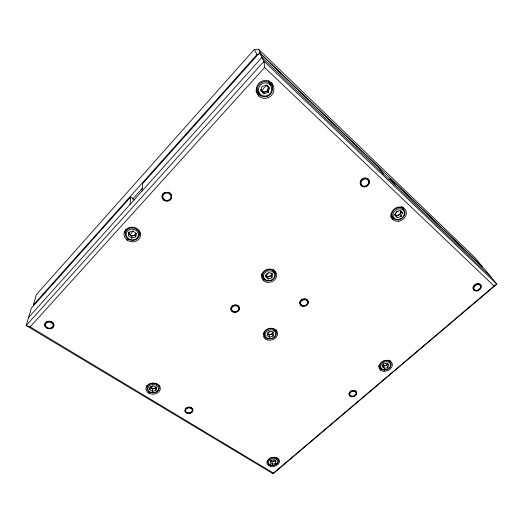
<?xml version="1.0" encoding="UTF-8"?>
<svg xmlns="http://www.w3.org/2000/svg" width="523" height="523" viewBox="0 0 523 523"><rect width="100%" height="100%" fill="white"/><g stroke="black" fill="none" stroke-linecap="round" stroke-linejoin="round"><path stroke-width="0.78" d="M155.939 390.321L155.965 387.837L152.651 388.883L149.885 387.197L149.833 389.681L152.611 391.367L155.939 390.321L156.501 387.582L153.729 385.882L150.389 386.935L149.833 389.681M152.611 391.367L152.651 388.883M148.637 393.041L148.689 390.825M169.968 193.105L169.517 193.883M142.073 191L142.511 183.776L259.48 52.882L378.652 167.373L383.509 173.982M128.841 232.598L128.468 235.788L131.704 238.115L135.522 236.88L135.96 233.101A3.556 3.125 7.5 0 1 131.946 235.631A3.556 3.125 7.5 0 1 128.933 232.003M131.704 238.115L131.868 236.102L128.645 233.781M127.161 240.149L127.357 238.057M130.011 204.447L130.717 196.975L134.62 199.904M128.468 235.788L129.044 232.205L132.875 230.963L136.117 233.31L135.522 236.88M46.789 327.653L47.103 327.594M268.253 92.434L267.613 91.113L268.652 86.798L269.299 88.099L268.253 92.434L264.056 93.813L260.892 90.871L261.925 86.524L266.142 85.131L269.299 88.099M52.019 321.939L51.502 322.789M271.849 277.844L272.764 274.601L270.051 272.49L266.423 273.653L265.521 276.909L268.24 278.994L271.849 277.844L271.28 275.752L272.038 273.052M272.98 336.099L273.849 333.164L271.28 331.301L267.835 332.386L266.978 335.335L269.554 337.185L272.98 336.099L272.437 333.831L272.869 332.367M275.451 463.313L276.229 460.998L273.96 459.606L270.914 460.541L270.149 462.868L272.418 464.247L275.451 463.313L274.961 460.75L271.94 461.678L270.809 460.992M398.101 210.932L396.879 211.547L394.95 214.691L396.173 215.836L399.886 214.646L401.161 211.168L402.435 212.972L401.154 216.47L397.421 217.66L394.957 215.371L396.225 211.867L399.971 210.664L402.435 212.972M389.452 362.531L389.812 361.556L389.151 360.138M403.056 210.089L403.455 209.089L401.86 206.86M387.844 367.453L388.935 364.753L386.752 363.054L383.47 364.08L382.391 366.786L384.582 368.473L387.844 367.453L386.798 365.159L387.34 363.812M276.497 459.102L276.902 458.135M130.717 196.975L31.308 308.23L26.15 325.528L273.13 473.773L273.431 473.08L494.085 285.989L496.85 284.152L484.873 269.41L390.236 178.5L389.06 179.631M274.15 330.752L274.608 329.738M273.078 271.927L273.562 270.901L273.13 269.358M156.554 385.34L157.077 384.313M269.652 84.504L270.221 83.471L269.005 81.098M136.124 230.362L136.745 229.303M383.477 363.603L382.457 365.329L383.549 366.172L384.582 368.473M269.26 331.562L267.743 333.981L269.025 334.903L269.554 337.185M268.338 272.731L266.338 275.856L267.691 276.896L268.24 278.994M151.271 388.04L152.834 385.641M261.873 91.022L264.193 87.596L267.083 85.327L268.129 86.308M130.26 234.945L132.522 231.656L133.587 230.905M258.545 49.227L261.337 54.333L482.428 266.795L475.152 257.839L258.545 49.227L254.315 49.443L36.394 294.586L33.302 305.046L256.983 54.562L258.434 54.484M132.679 199.067L142.485 188.123M28.53 317.553L261.925 57.419L491.332 277.367M273.13 473.773L496.85 284.152L264.037 61.322L26.15 325.528L30.171 326.882L264.618 67.5L264.037 61.322L259.48 52.882M237.645 306.406L238.017 305.654M164.3 199.583L163.81 199.832M191.17 408.424L191.529 407.646M232.715 311.211L232.238 311.303M355.248 391.773L355.568 391.054M186.789 412.523L186.371 412.542M350.547 395.793L349.959 395.774M260.565 94.441L259.741 94.918L258.924 93.055M127.932 238.926L128.475 238.71M260.82 90.048L263.442 92.486L267.613 91.113M131.868 236.102L135.666 234.873M267.691 276.896L271.28 275.752M269.025 334.903L272.437 333.831M383.549 366.172L386.798 365.159M394.355 218.235L393.433 218.47L391.152 215.051M264.514 279.707L265.226 279.563M266.017 337.786L266.697 337.727M381.895 368.99L381.104 369.003L380.469 367.571M149.297 391.89L149.8 391.91M269.293 464.64L269.894 464.744M30.171 326.882L273.431 473.08M264.618 67.5L494.085 285.989M390.236 178.5L395.29 185.279M399.886 214.646L401.154 216.47M396.173 215.836L397.421 217.66M390.753 216.457L392.858 219.634M254.315 49.443L256.983 54.562M263.442 92.486L264.056 93.813M378.789 366.008L380.594 370.107M257.793 93.369L258.996 96.147M300.614 304.053L301.091 305.53M262.964 277.236L263.88 280.877M264.71 335.773L265.409 338.93M271.94 461.678L272.418 464.247M268.345 463.43L268.757 465.718M390.145 360.465A6.877 5.243 -21.8 0 1 389.857 361.668M379.966 366.113A6.877 5.243 -21.8 0 1 379.182 365.767M403.429 207.448A7.976 6.714 -33.9 0 1 403.651 209.965M392.969 217.254A7.976 6.714 -33.9 0 1 391.112 216.43M395.813 214.711A4.851 4.079 -33.9 0 1 394.819 214.698M275.497 271.404A7.603 6.538 -14.9 0 1 274.797 273.758M262.788 276.51A7.603 6.538 -14.9 0 1 261.18 274.68M271.43 82.144A8.963 8.649 -56.6 0 1 272.169 89.008M260.447 95.023A8.963 8.649 -56.6 0 1 255.924 90.839M263.252 92.14A5.452 5.256 -56.5 0 1 262.873 92.094M159.737 385.673A7.152 5.563 -2.3 0 1 159.502 386.039M156.116 388.511A7.152 5.563 -2.3 0 1 155.632 388.667M147.349 386.713A7.152 5.563 -2.3 0 1 146.61 385.654M140.36 233.042A8.25 7.263 7.7 0 1 139.242 234.873M125.278 233.461A8.25 7.263 7.7 0 1 124.507 231.428M135.64 234.016A5.014 4.419 7.7 0 1 135.339 234.193M276.373 329.869A7.217 5.903 -13.3 0 1 275.974 331.157M264.357 334.19A7.217 5.903 -13.3 0 1 263.35 333.275M272.96 331.745A3.112 2.537 -13.3 0 1 270.613 334.4A3.112 2.537 -13.3 0 1 267.148 333.373M301.568 305.092A0.68 0.333 -52.4 0 1 300.973 305.171M306.949 299.574A0.68 0.333 -52.1 0 1 306.596 300.385M474.531 289.788A0.68 0.425 -43 0 1 473.766 289.886M480.212 284.375A0.68 0.425 -42.4 0 1 479.957 285.153M387.484 363.243A2.961 2.255 -21.8 0 1 385.614 365.499A2.961 2.255 -21.8 0 1 382.614 365.44M139.661 230.905A7.067 6.23 7.7 0 1 138.843 233.487M136.444 235.736A7.067 6.23 7.7 0 1 135.549 236.141M125.782 231.735A7.067 6.23 7.7 0 1 125.605 229.466M136.065 233.977A5.243 4.615 7.7 0 1 135.137 234.526M275.203 459.913A2.752 1.981 -11.8 0 1 270.659 460.887M266.612 84.955A3.864 3.726 -55.6 0 1 266.625 91.231A3.864 3.726 -55.6 0 1 260.814 89.23M268.593 80.738A7.682 7.414 -56.6 0 1 271.117 84.85M258.27 92.048A7.682 7.414 -56.6 0 1 256.401 88.171M262.86 91.623A5.119 4.936 -56.6 0 1 262.154 91.466M264.037 92.375A5.694 5.492 -56.5 0 1 263.232 92.381M271.823 273.222A3.275 2.811 -14.9 0 1 269.613 276.281A3.275 2.811 -14.9 0 1 265.841 275.36M274.379 270.175A6.518 5.609 -14.9 0 1 274.287 272.228M262.892 275.216A6.518 5.609 -14.9 0 1 261.964 273.849M168.092 192.17A4.838 4.426 5.4 0 1 170.916 198.93A4.838 4.426 5.4 0 1 163.058 199.093A4.838 4.426 5.4 0 1 165.301 192.229M400.37 210.56A3.439 2.89 -33.8 0 1 399.245 214.6A3.439 2.89 -33.8 0 1 394.95 214.691M401.86 206.722A6.838 5.753 -33.9 0 1 402.383 207.873M396.65 216.313A6.838 5.753 -33.9 0 1 396.179 216.404M391.819 215.574A6.838 5.753 -33.9 0 1 390.851 214.757M395.806 214.901A5.067 4.262 -33.9 0 1 394.767 214.894M362.014 185.364A0.758 0.333 -47.1 0 1 361.288 185.6M368.068 179.003A0.765 0.333 -46.8 0 1 367.715 179.814M156.129 386.85A3.079 2.393 -2.4 0 1 153.095 388.537A3.079 2.393 -2.4 0 1 150.219 386.785M156.109 387.641A6.126 4.766 -2.3 0 1 155.71 387.798M383.98 371.258A6.943 5.269 -21.7 0 0 392.145 363.282A6.943 5.269 -21.7 0 0 380.849 362.687A6.943 5.269 -21.7 0 0 383.98 371.258M398.356 221.268A8.061 6.76 -33.7 0 0 405.508 209.828A8.061 6.76 -33.7 0 0 392.204 211.299A8.061 6.76 -33.7 0 0 398.356 221.268M266.815 282.198A7.682 6.583 -14.9 0 0 276.575 273.804A7.682 6.583 -14.9 0 0 264.01 271.143A7.682 6.583 -14.9 0 0 266.815 282.198M268.129 97.729A9.068 8.741 -54.8 0 0 270.757 82.353A9.068 8.741 -54.8 0 0 256.362 88.197A9.068 8.741 -54.8 0 0 268.129 97.729M149.598 393.531A7.224 5.59 -2.5 0 0 160.378 388.432A7.224 5.59 -2.5 0 0 149.5 383.843A7.224 5.59 -2.5 0 0 149.598 393.531M127.252 240.214A8.342 7.329 7.4 0 0 140.537 235.651A8.342 7.329 7.4 0 0 129.031 227.649A8.342 7.329 7.4 0 0 127.252 240.214M270.783 466.477A6.446 4.629 -11.8 0 0 279.504 460.639A6.446 4.629 -11.8 0 0 269.253 458.612A6.446 4.629 -11.8 0 0 270.783 466.477M267.704 339.983A7.296 5.936 -13.3 0 0 277.563 332.824A7.296 5.936 -13.3 0 0 265.952 329.843A7.296 5.936 -13.3 0 0 267.704 339.983M187.169 413.275A3.988 3.033 -5.7 0 0 192.928 410.143A3.988 3.033 -5.7 0 0 186.776 408.032A3.988 3.033 -5.7 0 0 187.169 413.275M351.783 396.774A3.877 2.909 -18.5 0 0 356.588 392.603A3.877 2.909 -18.5 0 0 350.312 391.956A3.877 2.909 -18.5 0 0 351.783 396.774M46.488 327.921A4.602 3.641 8.5 0 0 53.83 325.934A4.602 3.641 8.5 0 0 47.567 321.704A4.602 3.641 8.5 0 0 46.488 327.921M233.395 312.185A4.302 3.602 -9.8 0 0 239.436 308.237A4.302 3.602 -9.8 0 0 232.683 305.981A4.302 3.602 -9.8 0 0 233.395 312.185M163.882 200.165A4.838 4.426 5.4 0 0 171.668 197.459A4.838 4.426 5.4 0 0 165.105 192.601A4.838 4.426 5.4 0 0 163.882 200.165M364.793 186.901A4.746 4.138 -35.3 0 0 368.833 179.984A4.746 4.138 -35.3 0 0 360.948 180.847A4.746 4.138 -35.3 0 0 364.793 186.901M302.699 306.249A4.262 3.53 -17.9 0 0 308.191 301.66A4.262 3.53 -17.9 0 0 301.326 300.28A4.262 3.53 -17.9 0 0 302.699 306.249M476.832 290.997A4.282 3.256 -31.3 0 0 480.918 285.277A4.282 3.256 -31.3 0 0 473.969 286.127A4.282 3.256 -31.3 0 0 476.832 290.997M268.41 338.512A5.42 4.406 -13.3 0 0 275.726 333.19A5.42 4.406 -13.3 0 0 267.096 330.987A5.42 4.406 -13.3 0 0 268.41 338.512M267.985 338.688A6.243 5.086 -13.3 0 0 276.425 332.556A6.243 5.086 -13.3 0 0 266.475 330.006A6.243 5.086 -13.3 0 0 267.985 338.688M351.639 396.375A3.877 2.909 -18.5 0 0 356.438 392.204A3.877 2.909 -18.5 0 0 350.168 391.557A3.877 2.909 -18.5 0 0 351.639 396.375M351.959 396.297A3.256 2.445 -18.5 0 0 356 392.793A3.256 2.445 -18.5 0 0 350.724 392.25A3.256 2.445 -18.5 0 0 351.959 396.297M302.582 305.883A4.262 3.53 -17.9 0 0 308.073 301.3A4.262 3.53 -17.9 0 0 301.202 299.914A4.262 3.53 -17.9 0 0 302.582 305.883M302.922 305.687A3.583 2.968 -17.9 0 0 307.537 301.836A3.583 2.968 -17.9 0 0 301.764 300.673A3.583 2.968 -17.9 0 0 302.922 305.687M476.571 290.657A4.282 3.262 -31.3 0 0 480.657 284.937A4.282 3.262 -31.3 0 0 473.714 285.787A4.282 3.262 -31.3 0 0 476.571 290.657M476.898 290.435A3.602 2.739 -31.3 0 0 480.33 285.623A3.602 2.739 -31.3 0 0 474.492 286.343A3.602 2.739 -31.3 0 0 476.898 290.435M384.418 369.853A5.158 3.916 -21.7 0 0 390.478 363.923A5.158 3.916 -21.7 0 0 382.084 363.492A5.158 3.916 -21.7 0 0 384.418 369.853M384.013 369.996A5.943 4.511 -21.7 0 0 390.995 363.158A5.943 4.511 -21.7 0 0 381.319 362.655A5.943 4.511 -21.7 0 0 384.013 369.996M128.56 238.769A6.198 5.439 7.4 0 0 138.418 235.37A6.198 5.439 7.4 0 0 129.867 229.434A6.198 5.439 7.4 0 0 128.56 238.769M128.017 238.991A7.145 6.276 7.4 0 0 139.386 235.075A7.145 6.276 7.4 0 0 129.534 228.231A7.145 6.276 7.4 0 0 128.017 238.991M271.411 465.313A4.792 3.439 -11.8 0 0 277.883 460.972A4.792 3.439 -11.8 0 0 270.26 459.469A4.792 3.439 -11.8 0 0 271.411 465.313M271.032 465.293A5.524 3.968 -11.8 0 0 278.498 460.286A5.524 3.968 -11.8 0 0 269.718 458.553A5.524 3.968 -11.8 0 0 271.032 465.293M267.358 95.617A6.734 6.492 -54.8 0 0 269.293 84.196A6.734 6.492 -54.8 0 0 258.61 88.55A6.734 6.492 -54.8 0 0 267.358 95.617M267.573 96.278A7.767 7.485 -55 0 0 269.809 83.111A7.767 7.485 -55 0 0 257.493 88.126A7.767 7.485 -55 0 0 267.573 96.278M267.423 280.55A5.707 4.89 -14.9 0 0 274.667 274.307A5.707 4.89 -14.9 0 0 265.324 272.339A5.707 4.89 -14.9 0 0 267.423 280.55M267.037 280.844A6.577 5.642 -14.9 0 0 275.392 273.647A6.577 5.642 -14.9 0 0 264.631 271.378A6.577 5.642 -14.9 0 0 267.037 280.844M164.359 199.629A4.066 3.72 5.4 0 0 170.903 197.348A4.066 3.72 5.4 0 0 165.386 193.262A4.066 3.72 5.4 0 0 164.359 199.629M398.454 219.451A5.988 5.021 -33.7 0 0 403.749 210.946A5.988 5.021 -33.7 0 0 393.871 212.05A5.988 5.021 -33.7 0 0 398.454 219.451M398.153 219.876A6.904 5.792 -33.7 0 0 404.259 210.069A6.904 5.792 -33.7 0 0 392.871 211.338A6.904 5.792 -33.7 0 0 398.153 219.876M46.586 327.529A4.596 3.641 8.5 0 0 53.928 325.535A4.596 3.641 8.5 0 0 47.665 321.312A4.596 3.641 8.5 0 0 46.586 327.529M46.939 327.49A3.87 3.06 8.5 0 0 53.111 325.816A3.87 3.06 8.5 0 0 47.841 322.26A3.87 3.06 8.5 0 0 46.939 327.49M233.336 311.813A4.302 3.602 -9.8 0 0 239.377 307.87A4.302 3.602 -9.8 0 0 232.624 305.615A4.302 3.602 -9.8 0 0 233.336 311.813M233.683 311.649A3.615 3.027 -9.8 0 0 238.756 308.328A3.615 3.027 -9.8 0 0 233.081 306.439A3.615 3.027 -9.8 0 0 233.683 311.649M364.603 186.619A4.746 4.138 -35.3 0 0 368.65 179.703A4.746 4.138 -35.3 0 0 360.759 180.559A4.746 4.138 -35.3 0 0 364.603 186.619M364.806 186.221A3.994 3.484 -35.3 0 0 368.199 180.402A3.994 3.484 -35.3 0 0 361.57 181.128A3.994 3.484 -35.3 0 0 364.806 186.221M187.149 412.85A3.988 3.033 -5.7 0 0 192.909 409.725A3.988 3.033 -5.7 0 0 186.757 407.613A3.988 3.033 -5.7 0 0 187.149 412.85M187.456 412.83A3.354 2.55 -5.7 0 0 192.301 410.195A3.354 2.55 -5.7 0 0 187.123 408.424A3.354 2.55 -5.7 0 0 187.456 412.83M150.519 392.276A5.367 4.151 -2.5 0 0 158.521 388.484A5.367 4.151 -2.5 0 0 150.434 385.085A5.367 4.151 -2.5 0 0 150.519 392.276M150.121 392.315A6.184 4.792 -2.4 0 0 159.352 387.942A6.184 4.792 -2.4 0 0 150.029 384.013A6.184 4.792 -2.4 0 0 150.121 392.315"/></g></svg>
